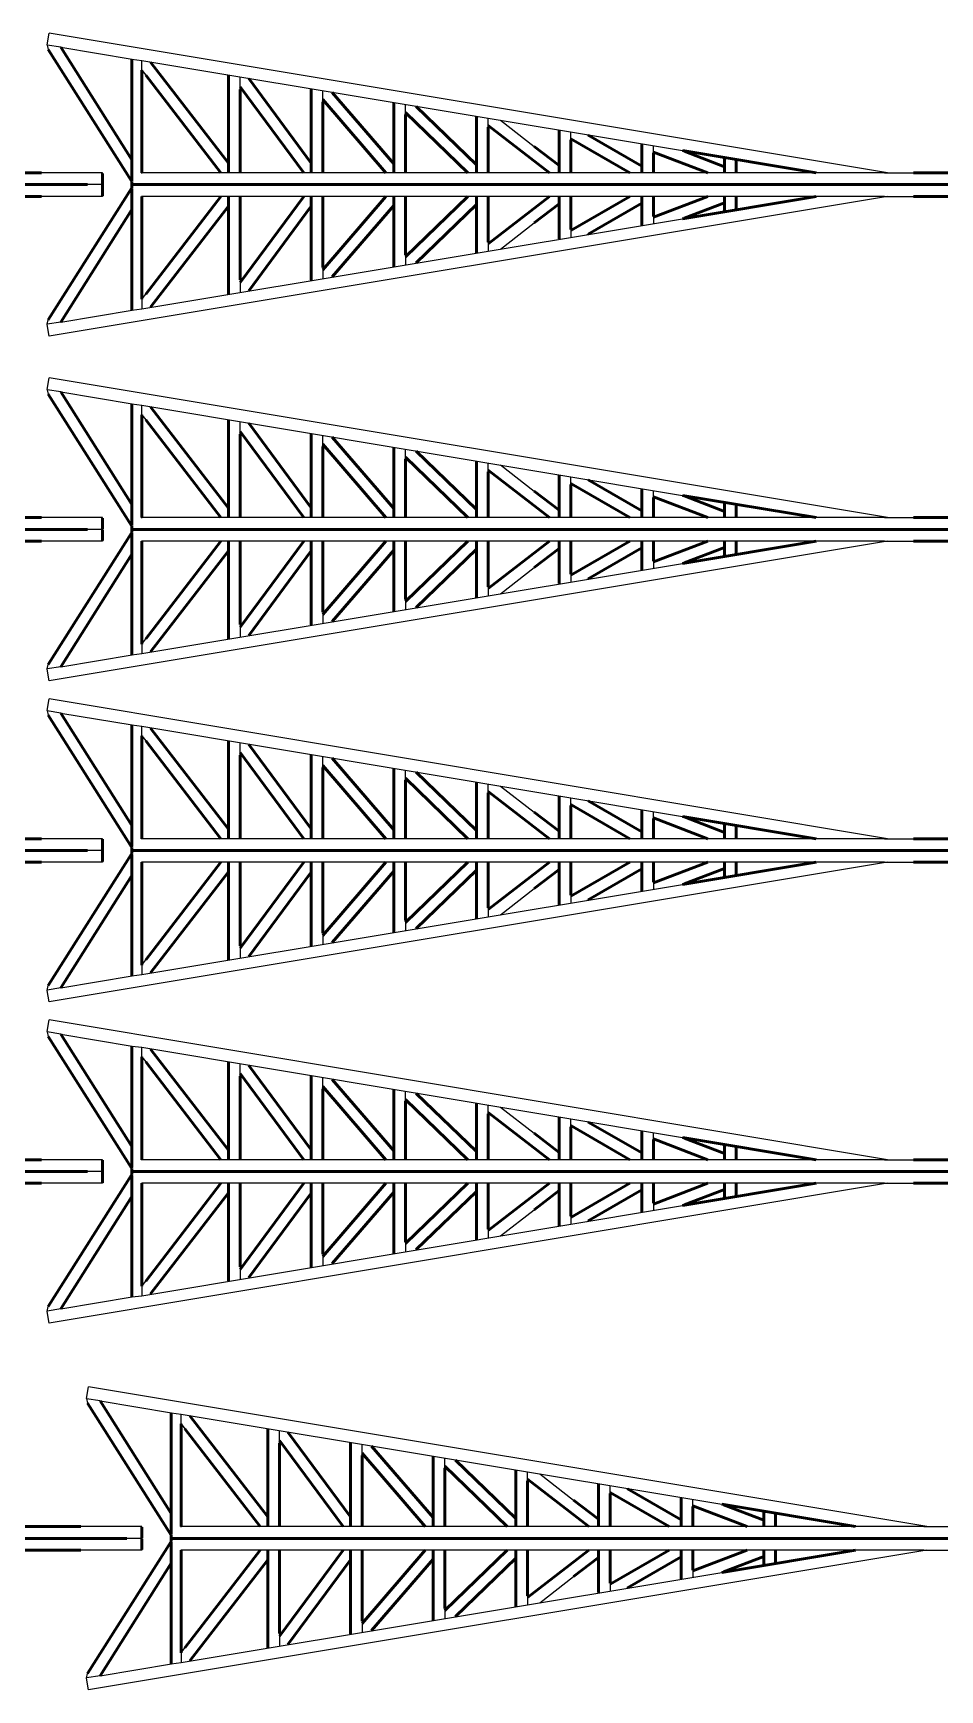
# Model space of a CAD drawing. Header units: centimetres. Extents: x 101 to 201, y 97 to 167.
# Drawn here: x 112.58 to 117.89, y 105.03 to 114.72 of the extents above; entities that cross this region are included whole.
import ezdxf

# ---------------------------------------------------------------- set-up
doc = ezdxf.new("R2010")
doc.units = ezdxf.units.CM
doc.layers.add('corte', color=1, linetype='Continuous')
doc.layers.add('grabado', color=5, linetype='Continuous')

msp = doc.modelspace()

# ---------------------------------------------------------------- linework, layer by layer
at = {"layer": 'corte'}
for p, q in [((112.6634, 114.6493), (112.6746, 114.7169)), ((117.5789, 113.8995), (112.6746, 114.7169)), ((112.6638, 114.6473), (112.6639, 114.6472)), ((112.6639, 114.6472), (112.6701, 114.6207)), ((112.9879, 113.8995), (112.6308, 113.8995)), ((112.9879, 113.831), (112.9, 113.831)), ((112.9879, 113.8967), (112.9879, 113.8995)), ((112.9879, 113.8338), (112.9879, 113.8282)), ((113.1598, 113.8489), (113.1598, 113.8541)), ((114.6453, 113.8995), (114.6339, 113.8995)), ((114.7591, 113.8995), (114.7563, 113.8995)), ((117.5619, 113.8995), (117.7312, 113.8995)), ((112.9879, 113.7624), (112.6308, 113.7624)), ((117.5789, 113.7624), (112.6746, 112.945)), ((112.9879, 113.7652), (112.9879, 113.7624)), ((113.1598, 113.813), (113.1598, 113.8078)), ((114.6453, 113.7624), (114.6339, 113.7624)), ((114.7591, 113.7624), (114.7563, 113.7624)), ((117.5619, 113.7624), (117.7312, 113.7624)), ((112.6639, 113.0147), (112.6701, 113.0412)), ((112.6746, 112.945), (112.6634, 113.0127)), ((112.6638, 113.0146), (112.6639, 113.0147)), ((112.6634, 112.634), (112.6746, 112.7016)), ((117.5789, 111.8842), (112.6746, 112.7016)), ((112.6638, 112.632), (112.6639, 112.6319)), ((112.6639, 112.6319), (112.6701, 112.6054)), ((112.9879, 111.8842), (112.6308, 111.8842)), ((112.9879, 111.8814), (112.9879, 111.8842)), ((114.6453, 111.8842), (114.6339, 111.8842)), ((114.7591, 111.8842), (114.7563, 111.8842)), ((117.5619, 111.8842), (117.7312, 111.8842)), ((112.9879, 111.8157), (112.9, 111.8157)), ((112.9879, 111.8185), (112.9879, 111.8129)), ((113.1598, 111.8336), (113.1598, 111.8388)), ((113.1598, 111.7977), (113.1598, 111.7925)), ((112.9879, 111.7471), (112.6308, 111.7471)), ((117.5789, 111.7471), (112.6746, 110.9297)), ((112.9879, 111.7499), (112.9879, 111.7471)), ((114.6453, 111.7471), (114.6339, 111.7471)), ((114.7591, 111.7471), (114.7563, 111.7471)), ((117.5619, 111.7471), (117.7312, 111.7471)), ((112.6639, 110.9994), (112.6701, 111.0259)), ((112.6746, 110.9297), (112.6634, 110.9974)), ((112.6638, 110.9993), (112.6639, 110.9994)), ((112.6634, 110.7569), (112.6746, 110.8245)), ((117.5789, 110.0072), (112.6746, 110.8245)), ((112.6634, 110.7569), (112.6701, 110.7284)), ((112.6638, 110.7549), (112.6639, 110.7549)), ((112.9879, 110.0072), (112.6308, 110.0072)), ((112.9879, 110.0044), (112.9879, 110.0072)), ((112.9879, 109.9414), (112.9879, 109.9358)), ((113.1598, 109.9565), (113.1598, 109.9618)), ((114.6453, 110.0072), (114.6339, 110.0072)), ((114.7591, 110.0072), (114.7563, 110.0072)), ((117.5619, 110.0072), (117.7312, 110.0072)), ((112.9879, 109.87), (112.6308, 109.87)), ((117.5789, 109.87), (112.6746, 109.0526)), ((112.9879, 109.9386), (112.9, 109.9386)), ((112.9879, 109.8728), (112.9879, 109.87)), ((113.1598, 109.9206), (113.1598, 109.9154)), ((114.6453, 109.87), (114.6339, 109.87)), ((114.7591, 109.87), (114.7563, 109.87)), ((117.5619, 109.87), (117.7312, 109.87)), ((112.6634, 109.1203), (112.6701, 109.1488)), ((112.6746, 109.0526), (112.6634, 109.1203)), ((112.6638, 109.1223), (112.6639, 109.1223)), ((112.6634, 108.8796), (112.6746, 108.9473)), ((112.6638, 108.8777), (112.6639, 108.8776)), ((112.6639, 108.8776), (112.6701, 108.8511)), ((117.5789, 108.1299), (112.6746, 108.9473)), ((112.9879, 108.1299), (112.6308, 108.1299)), ((112.9879, 108.1271), (112.9879, 108.1299)), ((114.6453, 108.1299), (114.6339, 108.1299)), ((114.7591, 108.1299), (114.7563, 108.1299)), ((117.5619, 108.1299), (117.7312, 108.1299)), ((112.9879, 108.0613), (112.9, 108.0613)), ((112.9879, 108.0641), (112.9879, 108.0585)), ((113.1598, 108.0793), (113.1598, 108.0845)), ((113.1598, 108.0434), (113.1598, 108.0382)), ((112.9879, 107.9928), (112.6308, 107.9928)), ((117.5789, 107.9928), (112.6746, 107.1754)), ((112.9879, 107.9956), (112.9879, 107.9928)), ((114.6453, 107.9928), (114.6339, 107.9928)), ((114.7591, 107.9928), (114.7563, 107.9928)), ((117.5619, 107.9928), (117.7312, 107.9928)), ((112.6634, 107.243), (112.6701, 107.2716)), ((112.6746, 107.1754), (112.6634, 107.243)), ((112.6638, 107.245), (112.6639, 107.2451)), ((112.8934, 106.7348), (112.9046, 106.8025)), ((117.8089, 105.9851), (112.9046, 106.8025)), ((112.8934, 106.7348), (112.9001, 106.7063)), ((112.8938, 106.7328), (112.8938, 106.7328)), ((113.2179, 105.9851), (112.8608, 105.9851)), ((113.2179, 105.9823), (113.2179, 105.9851)), ((114.8753, 105.9851), (114.8639, 105.9851)), ((114.9891, 105.9851), (114.9863, 105.9851)), ((117.7919, 105.9851), (117.9612, 105.9851)), ((113.2179, 105.9165), (113.13, 105.9165)), ((113.2179, 105.9193), (113.2179, 105.9137)), ((113.3898, 105.9345), (113.3898, 105.9397)), ((113.3898, 105.8986), (113.3898, 105.8933)), ((113.2179, 105.8479), (112.8608, 105.8479)), ((117.8089, 105.8479), (112.9046, 105.0306)), ((113.2179, 105.8507), (113.2179, 105.8479)), ((114.8753, 105.8479), (114.8639, 105.8479)), ((114.9891, 105.8479), (114.9863, 105.8479)), ((117.7919, 105.8479), (117.9612, 105.8479)), ((112.8934, 105.0982), (112.9001, 105.1267)), ((112.9046, 105.0306), (112.8934, 105.0982)), ((112.8938, 105.1002), (112.8938, 105.1002))]:
    msp.add_line(p, q, dxfattribs=at)
at = {"layer": 'corte', "lineweight": 50}
for p, q in [((112.6701, 114.6207), (113.1598, 113.8489)), ((107.7308, 113.831), (112.9, 113.831)), ((112.3022, 113.8995), (112.6308, 113.8995)), ((112.9879, 113.7652), (112.9879, 113.8967)), ((113.1598, 113.8489), (113.1598, 113.813)), ((113.1598, 113.831), (118.329, 113.831)), ((117.7312, 113.8995), (118.0598, 113.8995)), ((112.3022, 113.7624), (112.6308, 113.7624)), ((112.6701, 113.0412), (113.1598, 113.813)), ((117.7312, 113.7624), (118.0598, 113.7624)), ((112.6701, 112.6054), (113.1598, 111.8336)), ((112.3022, 111.8842), (112.6308, 111.8842)), ((112.9879, 111.8814), (112.9879, 111.8185)), ((117.7312, 111.8842), (118.0598, 111.8842)), ((107.7308, 111.8157), (112.9, 111.8157)), ((112.6701, 111.0259), (113.1598, 111.7977)), ((112.9879, 111.7499), (112.9879, 111.8129)), ((113.1598, 111.8336), (113.1598, 111.7977)), ((113.1598, 111.8157), (118.329, 111.8157)), ((112.3022, 111.7471), (112.6308, 111.7471)), ((117.7312, 111.7471), (118.0598, 111.7471)), ((112.6701, 110.7284), (113.1598, 109.9565)), ((112.3022, 110.0072), (112.6308, 110.0072)), ((112.9879, 109.8728), (112.9879, 110.0044)), ((113.1598, 109.9565), (113.1598, 109.9206)), ((117.7312, 110.0072), (118.0598, 110.0072)), ((107.7308, 109.9386), (112.9, 109.9386)), ((112.3022, 109.87), (112.6308, 109.87)), ((112.6701, 109.1488), (113.1598, 109.9206)), ((113.1598, 109.9386), (118.329, 109.9386)), ((117.7312, 109.87), (118.0598, 109.87)), ((112.6701, 108.8511), (113.1598, 108.0793)), ((112.3022, 108.1299), (112.6308, 108.1299)), ((112.9879, 107.9956), (112.9879, 108.1271)), ((117.7312, 108.1299), (118.0598, 108.1299)), ((107.7308, 108.0613), (112.9, 108.0613)), ((112.6701, 107.2716), (113.1598, 108.0434)), ((113.1598, 108.0793), (113.1598, 108.0434)), ((113.1598, 108.0613), (118.329, 108.0613)), ((112.3022, 107.9928), (112.6308, 107.9928)), ((117.7312, 107.9928), (118.0598, 107.9928)), ((112.9001, 106.7063), (113.3898, 105.9345)), ((112.5322, 105.9851), (112.8608, 105.9851)), ((113.2179, 105.9823), (113.2179, 105.9193)), ((107.9608, 105.9165), (113.13, 105.9165)), ((112.9001, 105.1267), (113.3898, 105.8986)), ((113.2179, 105.8507), (113.2179, 105.9137)), ((113.3898, 105.9345), (113.3898, 105.8986)), ((113.3898, 105.9165), (118.559, 105.9165)), ((112.5322, 105.8479), (112.8608, 105.8479))]:
    msp.add_line(p, q, dxfattribs=at)
at = {"layer": 'grabado'}
for p, q in [((112.7428, 114.6341), (112.6639, 114.6472)), ((112.7428, 114.6341), (113.1599, 114.5646)), ((113.1598, 114.5646), (113.217, 114.557)), ((113.217, 114.5013), (113.217, 114.557)), ((113.217, 114.557), (116.3801, 114.0298)), ((113.217, 114.5013), (113.2398, 114.4716)), ((113.2671, 114.5487), (113.2687, 114.5465)), ((113.7234, 114.4707), (113.7234, 114.4726)), ((113.792, 114.388), (113.792, 114.4612)), ((113.8406, 114.4531), (113.8422, 114.4509)), ((114.207, 114.3901), (114.207, 114.392)), ((114.2756, 114.3149), (114.2756, 114.3806)), ((114.3285, 114.3718), (114.3304, 114.3695)), ((114.6906, 114.3095), (114.6906, 114.3114)), ((114.7591, 114.2413), (114.7591, 114.3)), ((114.8188, 114.29), (114.8212, 114.2877)), ((115.1742, 114.2289), (115.1742, 114.2308)), ((115.2427, 114.1673), (115.2427, 114.2194)), ((115.3144, 114.2074), (115.5127, 114.0546)), ((115.6577, 114.1483), (115.6577, 114.1502)), ((115.7263, 114.0926), (115.7263, 114.1388)), ((115.8228, 114.1227), (115.8275, 114.12)), ((116.1413, 114.0677), (116.1413, 114.0696)), ((116.2099, 114.0171), (116.2099, 114.0582)), ((116.3801, 114.0298), (116.3889, 114.0265)), ((113.217, 113.8967), (113.217, 113.8995)), ((114.6339, 113.8995), (113.217, 113.8995)), ((117.5619, 113.8995), (114.6453, 113.8995)), ((113.217, 113.7652), (113.217, 113.7624)), ((114.6339, 113.7624), (113.217, 113.7624)), ((117.5619, 113.7624), (114.6453, 113.7624)), ((113.217, 113.1049), (116.3801, 113.6321)), ((116.2099, 113.6448), (116.2099, 113.6037)), ((116.3801, 113.6321), (116.3889, 113.6355)), ((115.3144, 113.4545), (115.5127, 113.6074)), ((115.7263, 113.5693), (115.7263, 113.5231)), ((115.8228, 113.5392), (115.8275, 113.5419)), ((116.1413, 113.5942), (116.1413, 113.5923)), ((115.1742, 113.433), (115.1742, 113.4311)), ((115.2427, 113.4947), (115.2427, 113.4426)), ((115.6577, 113.5136), (115.6577, 113.5117)), ((114.2756, 113.3471), (114.2756, 113.2814)), ((114.6906, 113.3524), (114.6906, 113.3505)), ((114.7591, 113.4206), (114.7591, 113.362)), ((114.8188, 113.3719), (114.8212, 113.3742)), ((113.792, 113.2739), (113.792, 113.2008)), ((114.207, 113.2718), (114.207, 113.2699)), ((114.3285, 113.2902), (114.3304, 113.2924)), ((113.217, 113.1606), (113.2398, 113.1903)), ((113.217, 113.1606), (113.217, 113.1049)), ((113.7234, 113.1912), (113.7234, 113.1893)), ((113.8406, 113.2089), (113.8422, 113.211)), ((112.7428, 113.0278), (113.1599, 113.0973)), ((113.1598, 113.0973), (113.217, 113.1049)), ((113.2671, 113.1133), (113.2687, 113.1155)), ((112.7428, 113.0278), (112.6639, 113.0147)), ((112.7428, 112.6188), (112.6639, 112.6319)), ((112.7428, 112.6188), (113.1599, 112.5493)), ((113.1598, 112.5493), (113.217, 112.5417)), ((113.217, 112.486), (113.217, 112.5417)), ((113.217, 112.5417), (116.3801, 112.0145)), ((113.217, 112.486), (113.2398, 112.4563)), ((113.2671, 112.5334), (113.2687, 112.5312)), ((113.7234, 112.4554), (113.7234, 112.4573)), ((113.792, 112.3727), (113.792, 112.4459)), ((113.8406, 112.4378), (113.8422, 112.4356)), ((114.207, 112.3748), (114.207, 112.3767)), ((114.2756, 112.2996), (114.2756, 112.3653)), ((114.3285, 112.3565), (114.3304, 112.3542)), ((114.6906, 112.2942), (114.6906, 112.2961)), ((114.7591, 112.226), (114.7591, 112.2847)), ((114.8188, 112.2747), (114.8212, 112.2724)), ((115.1742, 112.2136), (115.1742, 112.2155)), ((115.2427, 112.152), (115.2427, 112.2041)), ((115.3144, 112.1921), (115.5127, 112.0393)), ((115.6577, 112.133), (115.6577, 112.1349)), ((115.7263, 112.0773), (115.7263, 112.1235)), ((115.8228, 112.1074), (115.8275, 112.1047)), ((116.1413, 112.0524), (116.1413, 112.0543)), ((116.2099, 112.0018), (116.2099, 112.0429)), ((116.3801, 112.0145), (116.3889, 112.0112)), ((113.217, 111.8814), (113.217, 111.8842)), ((114.6339, 111.8842), (113.217, 111.8842)), ((117.5619, 111.8842), (114.6453, 111.8842)), ((113.217, 111.7499), (113.217, 111.7471)), ((114.6339, 111.7471), (113.217, 111.7471)), ((117.5619, 111.7471), (114.6453, 111.7471)), ((113.217, 111.0896), (116.3801, 111.6168)), ((115.3144, 111.4392), (115.5127, 111.5921)), ((116.2099, 111.6295), (116.2099, 111.5884)), ((116.3801, 111.6168), (116.3889, 111.6202)), ((115.6577, 111.4983), (115.6577, 111.4964)), ((115.7263, 111.554), (115.7263, 111.5078)), ((115.8228, 111.5239), (115.8275, 111.5266)), ((116.1413, 111.5789), (116.1413, 111.577)), ((114.7591, 111.4053), (114.7591, 111.3467)), ((115.1742, 111.4177), (115.1742, 111.4158)), ((115.2427, 111.4794), (115.2427, 111.4273)), ((114.2756, 111.3318), (114.2756, 111.2661)), ((114.6906, 111.3371), (114.6906, 111.3352)), ((114.8188, 111.3566), (114.8212, 111.3589)), ((113.792, 111.2586), (113.792, 111.1855)), ((114.207, 111.2565), (114.207, 111.2546)), ((114.3285, 111.2749), (114.3304, 111.2771)), ((113.217, 111.1453), (113.2398, 111.175)), ((113.217, 111.1453), (113.217, 111.0896)), ((113.7234, 111.1759), (113.7234, 111.174)), ((113.8406, 111.1936), (113.8422, 111.1957)), ((112.7428, 111.0125), (112.6639, 110.9994)), ((112.7428, 111.0125), (113.1599, 111.082)), ((113.1598, 111.082), (113.217, 111.0896)), ((113.2671, 111.098), (113.2687, 111.1002)), ((112.7428, 110.7418), (112.6639, 110.7549)), ((112.7428, 110.7418), (113.1599, 110.6722)), ((113.1598, 110.6723), (113.217, 110.6646)), ((113.217, 110.609), (113.217, 110.6646)), ((113.217, 110.6646), (116.3801, 110.1375)), ((113.2671, 110.6563), (113.2687, 110.6541)), ((113.217, 110.609), (113.2398, 110.5793)), ((113.7234, 110.5783), (113.7234, 110.5802)), ((113.792, 110.4956), (113.792, 110.5688)), ((113.8406, 110.5607), (113.8422, 110.5585)), ((114.207, 110.4977), (114.207, 110.4996)), ((114.2756, 110.4225), (114.2756, 110.4882)), ((114.3285, 110.4794), (114.3304, 110.4772)), ((114.6906, 110.4171), (114.6906, 110.419)), ((114.7591, 110.3489), (114.7591, 110.4076)), ((114.8188, 110.3977), (114.8212, 110.3954)), ((115.1742, 110.3365), (115.1742, 110.3384)), ((115.2427, 110.2749), (115.2427, 110.327)), ((115.3144, 110.3151), (115.5127, 110.1622)), ((115.6577, 110.2559), (115.6577, 110.2578)), ((115.7263, 110.2003), (115.7263, 110.2464)), ((115.8228, 110.2303), (115.8275, 110.2276)), ((116.1413, 110.1753), (116.1413, 110.1773)), ((116.2099, 110.1247), (116.2099, 110.1658)), ((116.3801, 110.1375), (116.3889, 110.1341)), ((113.217, 110.0044), (113.217, 110.0072)), ((114.6339, 110.0072), (113.217, 110.0072)), ((117.5619, 110.0072), (114.6453, 110.0072)), ((113.217, 109.8728), (113.217, 109.87)), ((114.6339, 109.87), (113.217, 109.87)), ((117.5619, 109.87), (114.6453, 109.87)), ((116.2099, 109.7524), (116.2099, 109.7114)), ((113.217, 109.2125), (116.3801, 109.7397)), ((115.3144, 109.5621), (115.5127, 109.715)), ((115.7263, 109.6769), (115.7263, 109.6308)), ((116.1413, 109.7018), (116.1413, 109.6999)), ((116.3801, 109.7397), (116.3889, 109.7431)), ((115.2427, 109.6023), (115.2427, 109.5502)), ((115.6577, 109.6212), (115.6577, 109.6193)), ((115.8228, 109.6469), (115.8275, 109.6495)), ((114.6906, 109.4601), (114.6906, 109.4581)), ((114.7591, 109.5282), (114.7591, 109.4696)), ((114.8188, 109.4795), (114.8212, 109.4818)), ((115.1742, 109.5407), (115.1742, 109.5387)), ((113.792, 109.3815), (113.792, 109.3084)), ((114.207, 109.3795), (114.207, 109.3776)), ((114.2756, 109.4547), (114.2756, 109.389)), ((114.3285, 109.3978), (114.3304, 109.4)), ((113.217, 109.2682), (113.2398, 109.2979)), ((113.217, 109.2682), (113.217, 109.2126)), ((113.7234, 109.2989), (113.7234, 109.297)), ((113.8406, 109.3165), (113.8422, 109.3187)), ((112.7428, 109.1354), (113.1599, 109.2049)), ((113.1598, 109.2049), (113.217, 109.2125)), ((113.2671, 109.2209), (113.2687, 109.2231)), ((112.7428, 109.1354), (112.6639, 109.1223)), ((112.7428, 108.8645), (112.6639, 108.8776)), ((112.7428, 108.8645), (113.1599, 108.795)), ((113.1598, 108.795), (113.217, 108.7874)), ((113.217, 108.7317), (113.217, 108.7874)), ((113.217, 108.7874), (116.3801, 108.2602)), ((113.2671, 108.779), (113.2687, 108.7768)), ((113.217, 108.7317), (113.2398, 108.702)), ((113.7234, 108.7011), (113.7234, 108.703)), ((113.792, 108.6184), (113.792, 108.6915)), ((113.8406, 108.6834), (113.8422, 108.6813)), ((114.207, 108.6205), (114.207, 108.6224)), ((114.2756, 108.5452), (114.2756, 108.6109)), ((114.3285, 108.6021), (114.3304, 108.5999)), ((114.6906, 108.5399), (114.6906, 108.5418)), ((114.7591, 108.4717), (114.7591, 108.5304)), ((114.8188, 108.5204), (114.8212, 108.5181)), ((115.1742, 108.4593), (115.1742, 108.4612)), ((115.2427, 108.3977), (115.2427, 108.4498)), ((115.3144, 108.4378), (115.5127, 108.2849)), ((115.6577, 108.3787), (115.6577, 108.3806)), ((115.7263, 108.323), (115.7263, 108.3692)), ((115.8228, 108.3531), (115.8275, 108.3504)), ((116.1413, 108.2981), (116.1413, 108.3)), ((116.2099, 108.2475), (116.2099, 108.2886)), ((116.3801, 108.2602), (116.3889, 108.2568)), ((113.217, 108.1271), (113.217, 108.1299)), ((114.6339, 108.1299), (113.217, 108.1299)), ((117.5619, 108.1299), (114.6453, 108.1299)), ((113.217, 107.9956), (113.217, 107.9928)), ((114.6339, 107.9928), (113.217, 107.9928)), ((117.5619, 107.9928), (114.6453, 107.9928)), ((113.217, 107.3353), (116.3801, 107.8625)), ((115.3144, 107.6849), (115.5127, 107.8377)), ((116.1413, 107.8246), (116.1413, 107.8227)), ((116.2099, 107.8752), (116.2099, 107.8341)), ((116.3801, 107.8625), (116.3889, 107.8658)), ((115.2427, 107.725), (115.2427, 107.6729)), ((115.6577, 107.744), (115.6577, 107.7421)), ((115.7263, 107.7997), (115.7263, 107.7535)), ((115.8228, 107.7696), (115.8275, 107.7723)), ((114.7591, 107.651), (114.7591, 107.5923)), ((115.1742, 107.6634), (115.1742, 107.6615)), ((114.2756, 107.5775), (114.2756, 107.5117)), ((114.3285, 107.5205), (114.3304, 107.5228)), ((114.6906, 107.5828), (114.6906, 107.5809)), ((114.8188, 107.6023), (114.8212, 107.6046)), ((113.792, 107.5043), (113.792, 107.4311)), ((113.8406, 107.4392), (113.8422, 107.4414)), ((114.207, 107.5022), (114.207, 107.5003)), ((112.7428, 107.2582), (113.1599, 107.3277)), ((113.1598, 107.3277), (113.217, 107.3353)), ((113.217, 107.391), (113.2398, 107.4207)), ((113.217, 107.391), (113.217, 107.3353)), ((113.2671, 107.3436), (113.2687, 107.3458)), ((113.7234, 107.4216), (113.7234, 107.4197)), ((112.7428, 107.2582), (112.6639, 107.2451)), ((112.9728, 106.7197), (112.8938, 106.7328)), ((112.9728, 106.7197), (113.3899, 106.6502)), ((113.3898, 106.6502), (113.447, 106.6426)), ((113.447, 106.6426), (116.6101, 106.1154)), ((113.447, 106.5869), (113.447, 106.6425)), ((113.447, 106.5869), (113.4698, 106.5572)), ((113.4971, 106.6342), (113.4987, 106.632)), ((113.9534, 106.5562), (113.9534, 106.5581)), ((114.022, 106.4736), (114.022, 106.5467)), ((114.0706, 106.5386), (114.0722, 106.5364)), ((114.437, 106.4756), (114.437, 106.4776)), ((114.5056, 106.4004), (114.5056, 106.4661)), ((114.5585, 106.4573), (114.5604, 106.4551)), ((114.9206, 106.3951), (114.9206, 106.397)), ((114.9891, 106.3269), (114.9891, 106.3855)), ((115.0488, 106.3756), (115.0512, 106.3733)), ((115.4042, 106.3145), (115.4042, 106.3164)), ((115.4727, 106.2528), (115.4727, 106.3049)), ((115.5444, 106.293), (115.7427, 106.1401)), ((115.8877, 106.2339), (115.8877, 106.2358)), ((115.9563, 106.1782), (115.9563, 106.2243)), ((116.0528, 106.2082), (116.0575, 106.2056)), ((116.3713, 106.1533), (116.3713, 106.1552)), ((116.4399, 106.1027), (116.4399, 106.1437)), ((116.6101, 106.1154), (116.6189, 106.112)), ((113.447, 105.9823), (113.447, 105.9851)), ((114.8639, 105.9851), (113.447, 105.9851)), ((117.7919, 105.9851), (114.8753, 105.9851)), ((113.447, 105.8507), (113.447, 105.8479)), ((114.8639, 105.8479), (113.447, 105.8479)), ((117.7919, 105.8479), (114.8753, 105.8479)), ((113.447, 105.1905), (116.6101, 105.7176)), ((115.5444, 105.54), (115.7427, 105.6929)), ((116.3713, 105.6798), (116.3713, 105.6778)), ((116.4399, 105.7304), (116.4399, 105.6893)), ((116.6101, 105.7176), (116.6189, 105.721)), ((115.8877, 105.5992), (115.8877, 105.5973)), ((115.9563, 105.6548), (115.9563, 105.6087)), ((116.0528, 105.6248), (116.0575, 105.6275)), ((114.9891, 105.5062), (114.9891, 105.4475)), ((115.4042, 105.5186), (115.4042, 105.5167)), ((115.4727, 105.5802), (115.4727, 105.5281)), ((114.5056, 105.4326), (114.5056, 105.3669)), ((114.9206, 105.438), (114.9206, 105.4361)), ((115.0488, 105.4574), (115.0512, 105.4597)), ((114.022, 105.3595), (114.022, 105.2863)), ((114.0706, 105.2944), (114.0722, 105.2966)), ((114.437, 105.3574), (114.437, 105.3555)), ((114.5585, 105.3757), (114.5604, 105.3779)), ((113.447, 105.2461), (113.4698, 105.2758)), ((113.447, 105.2461), (113.447, 105.1905)), ((113.4971, 105.1988), (113.4987, 105.201)), ((113.9534, 105.2768), (113.9534, 105.2749)), ((112.9728, 105.1133), (112.8938, 105.1002)), ((112.9728, 105.1133), (113.3899, 105.1829)), ((113.3898, 105.1828), (113.447, 105.1905))]:
    msp.add_line(p, q, dxfattribs=at)
at = {"layer": 'grabado', "lineweight": 50}
for p, q in [((112.7428, 114.6341), (113.1598, 113.9769)), ((113.1598, 113.8541), (113.1598, 114.5646)), ((113.217, 113.8995), (113.217, 114.5013)), ((113.2687, 114.5465), (113.7234, 113.9558)), ((113.2398, 114.4716), (113.6802, 113.8995)), ((113.7234, 114.4707), (113.7234, 113.8995)), ((113.792, 114.4035), (114.1644, 113.8995)), ((113.8422, 114.4509), (114.207, 113.9572)), ((113.792, 113.8995), (113.792, 114.388)), ((114.207, 114.3901), (114.207, 113.8995)), ((114.2756, 114.3281), (114.6453, 113.8995)), ((114.2756, 113.8995), (114.2756, 114.3149)), ((114.3304, 114.3695), (114.6906, 113.952)), ((114.6906, 114.3095), (114.6906, 113.8995)), ((114.7591, 114.2523), (115.1248, 113.8995)), ((114.7591, 113.8995), (114.7591, 114.2413)), ((114.8212, 114.2877), (115.1742, 113.9472)), ((115.1742, 114.2289), (115.1742, 113.8995)), ((115.2427, 114.1761), (115.6016, 113.8995)), ((115.2427, 113.8995), (115.2427, 114.1673)), ((115.6577, 114.1483), (115.6577, 113.8995)), ((115.8275, 114.12), (116.1413, 113.9391)), ((115.5127, 114.0546), (115.6577, 113.9428)), ((115.7263, 114.0992), (116.0726, 113.8995)), ((115.7263, 113.8995), (115.7263, 114.0926)), ((116.1413, 114.0677), (116.1413, 113.8995)), ((116.2099, 114.0215), (116.5288, 113.8995)), ((116.2099, 113.8995), (116.2099, 114.0171)), ((116.3801, 114.0298), (117.1618, 113.8995)), ((116.3889, 114.0265), (116.6249, 113.9362)), ((116.6249, 113.989), (116.6249, 113.8995)), ((116.6934, 113.8995), (116.6934, 113.9776)), ((113.1598, 113.8078), (113.1598, 113.0973)), ((113.217, 113.7624), (113.217, 113.1606)), ((113.2398, 113.1903), (113.6802, 113.7624)), ((113.7234, 113.7624), (113.7234, 113.1912)), ((113.792, 113.7624), (113.792, 113.2739)), ((113.792, 113.2585), (114.1644, 113.7624)), ((114.207, 113.7624), (114.207, 113.2718)), ((114.2756, 113.7624), (114.2756, 113.3471)), ((114.2756, 113.3338), (114.6453, 113.7624)), ((114.6906, 113.7624), (114.6906, 113.3524)), ((114.7591, 113.7624), (114.7591, 113.4206)), ((114.7591, 113.4096), (115.1248, 113.7624)), ((115.1742, 113.7624), (115.1742, 113.433)), ((115.2427, 113.7624), (115.2427, 113.4947)), ((115.2427, 113.4858), (115.6016, 113.7624)), ((115.5127, 113.6074), (115.6577, 113.7191)), ((115.6577, 113.7624), (115.6577, 113.5136)), ((115.7263, 113.5627), (116.0726, 113.7624)), ((115.7263, 113.7624), (115.7263, 113.5693)), ((115.8275, 113.5419), (116.1413, 113.7228)), ((116.1413, 113.7624), (116.1413, 113.5942)), ((116.2099, 113.7624), (116.2099, 113.6448)), ((116.2099, 113.6404), (116.5288, 113.7624)), ((116.3801, 113.6321), (117.1618, 113.7624)), ((116.3889, 113.6355), (116.6249, 113.7257)), ((116.6249, 113.7624), (116.6249, 113.6729)), ((116.6934, 113.7624), (116.6934, 113.6843)), ((112.7428, 113.0278), (113.1598, 113.685)), ((113.2687, 113.1155), (113.7234, 113.7062)), ((113.8422, 113.211), (114.207, 113.7047)), ((114.3304, 113.2924), (114.6906, 113.7099)), ((114.8212, 113.3742), (115.1742, 113.7148)), ((112.7428, 112.6188), (113.1598, 111.9616)), ((113.1598, 111.8388), (113.1598, 112.5493)), ((113.217, 111.8842), (113.217, 112.486)), ((113.2687, 112.5312), (113.7234, 111.9405)), ((113.2398, 112.4563), (113.6802, 111.8842)), ((113.7234, 112.4554), (113.7234, 111.8842)), ((113.792, 112.3882), (114.1644, 111.8842)), ((113.792, 111.8842), (113.792, 112.3727)), ((113.8422, 112.4356), (114.207, 111.9419)), ((114.207, 112.3748), (114.207, 111.8842)), ((114.2756, 112.3128), (114.6453, 111.8842)), ((114.2756, 111.8842), (114.2756, 112.2996)), ((114.3304, 112.3542), (114.6906, 111.9367)), ((114.6906, 112.2942), (114.6906, 111.8842)), ((114.8212, 112.2724), (115.1742, 111.9319)), ((114.7591, 112.237), (115.1248, 111.8842)), ((114.7591, 111.8842), (114.7591, 112.226)), ((115.1742, 112.2136), (115.1742, 111.8842)), ((115.2427, 112.1608), (115.6016, 111.8842)), ((115.2427, 111.8842), (115.2427, 112.152)), ((115.6577, 112.133), (115.6577, 111.8842)), ((115.7263, 112.0839), (116.0726, 111.8842)), ((115.7263, 111.8842), (115.7263, 112.0773)), ((115.8275, 112.1047), (116.1413, 111.9238)), ((115.5127, 112.0393), (115.6577, 111.9275)), ((116.1413, 112.0524), (116.1413, 111.8842)), ((116.2099, 112.0062), (116.5288, 111.8842)), ((116.2099, 111.8842), (116.2099, 112.0018)), ((116.3801, 112.0145), (117.1618, 111.8842)), ((116.3889, 112.0112), (116.6249, 111.9209)), ((116.6249, 111.9737), (116.6249, 111.8842)), ((116.6934, 111.8842), (116.6934, 111.9623)), ((113.1598, 111.7925), (113.1598, 111.082)), ((113.217, 111.7471), (113.217, 111.1453)), ((113.2398, 111.175), (113.6802, 111.7471)), ((113.2687, 111.1002), (113.7234, 111.6909)), ((113.7234, 111.7471), (113.7234, 111.1759)), ((113.792, 111.7471), (113.792, 111.2586)), ((113.792, 111.2432), (114.1644, 111.7471)), ((113.8422, 111.1957), (114.207, 111.6894)), ((114.207, 111.7471), (114.207, 111.2565)), ((114.2756, 111.7471), (114.2756, 111.3318)), ((114.2756, 111.3185), (114.6453, 111.7471)), ((114.3304, 111.2771), (114.6906, 111.6946)), ((114.6906, 111.7471), (114.6906, 111.3371)), ((114.7591, 111.7471), (114.7591, 111.4053)), ((114.7591, 111.3943), (115.1248, 111.7471)), ((114.8212, 111.3589), (115.1742, 111.6995)), ((115.1742, 111.7471), (115.1742, 111.4177)), ((115.2427, 111.7471), (115.2427, 111.4794)), ((115.2427, 111.4705), (115.6016, 111.7471)), ((115.5127, 111.5921), (115.6577, 111.7038)), ((115.6577, 111.7471), (115.6577, 111.4983)), ((115.7263, 111.5474), (116.0726, 111.7471)), ((115.7263, 111.7471), (115.7263, 111.554)), ((115.8275, 111.5266), (116.1413, 111.7075)), ((116.1413, 111.7471), (116.1413, 111.5789)), ((116.2099, 111.7471), (116.2099, 111.6295)), ((116.2099, 111.6251), (116.5288, 111.7471)), ((116.3801, 111.6168), (117.1618, 111.7471)), ((116.3889, 111.6202), (116.6249, 111.7104)), ((116.6249, 111.7471), (116.6249, 111.6576)), ((116.6934, 111.7471), (116.6934, 111.669)), ((112.7428, 111.0125), (113.1598, 111.6697)), ((112.7428, 110.7418), (113.1598, 110.0845)), ((113.1598, 109.9618), (113.1598, 110.6723)), ((113.2687, 110.6541), (113.7234, 110.0634)), ((113.217, 110.0072), (113.217, 110.609)), ((113.2398, 110.5793), (113.6802, 110.0072)), ((113.7234, 110.5783), (113.7234, 110.0072)), ((113.8422, 110.5585), (114.207, 110.0649)), ((113.792, 110.5111), (114.1644, 110.0072)), ((113.792, 110.0072), (113.792, 110.4956)), ((114.207, 110.4977), (114.207, 110.0072)), ((114.2756, 110.4357), (114.6453, 110.0072)), ((114.3304, 110.4772), (114.6906, 110.0597)), ((114.2756, 110.0072), (114.2756, 110.4225)), ((114.6906, 110.4171), (114.6906, 110.0072)), ((114.7591, 110.36), (115.1248, 110.0072)), ((114.7591, 110.0072), (114.7591, 110.3489)), ((114.8212, 110.3954), (115.1742, 110.0548)), ((115.1742, 110.3365), (115.1742, 110.0072)), ((115.2427, 110.2837), (115.6016, 110.0072)), ((115.2427, 110.0072), (115.2427, 110.2749)), ((115.6577, 110.2559), (115.6577, 110.0072)), ((115.5127, 110.1622), (115.6577, 110.0505)), ((115.7263, 110.2068), (116.0726, 110.0072)), ((115.7263, 110.0072), (115.7263, 110.2003)), ((115.8275, 110.2276), (116.1413, 110.0467)), ((116.1413, 110.1753), (116.1413, 110.0072)), ((116.3801, 110.1375), (117.1618, 110.0072)), ((116.3889, 110.1341), (116.6249, 110.0439)), ((116.2099, 110.1291), (116.5288, 110.0072)), ((116.2099, 110.0072), (116.2099, 110.1247)), ((116.6249, 110.0967), (116.6249, 110.0072)), ((116.6934, 110.0072), (116.6934, 110.0852)), ((113.1598, 109.9154), (113.1598, 109.2049)), ((113.217, 109.87), (113.217, 109.2682)), ((113.2398, 109.2979), (113.6802, 109.87)), ((113.7234, 109.87), (113.7234, 109.2989)), ((113.792, 109.87), (113.792, 109.3815)), ((113.792, 109.3661), (114.1644, 109.87)), ((114.207, 109.87), (114.207, 109.3795)), ((114.2756, 109.87), (114.2756, 109.4547)), ((114.2756, 109.4415), (114.6453, 109.87)), ((114.6906, 109.87), (114.6906, 109.4601)), ((114.7591, 109.87), (114.7591, 109.5282)), ((114.7591, 109.5172), (115.1248, 109.87)), ((115.1742, 109.87), (115.1742, 109.5407)), ((115.2427, 109.87), (115.2427, 109.6023)), ((115.2427, 109.5935), (115.6016, 109.87)), ((115.6577, 109.87), (115.6577, 109.6212)), ((115.7263, 109.6703), (116.0726, 109.87)), ((115.7263, 109.87), (115.7263, 109.6769)), ((116.1413, 109.87), (116.1413, 109.7018)), ((116.2099, 109.87), (116.2099, 109.7524)), ((116.2099, 109.7481), (116.5288, 109.87)), ((116.3801, 109.7397), (117.1618, 109.87)), ((116.6249, 109.87), (116.6249, 109.7805)), ((116.6934, 109.87), (116.6934, 109.792)), ((112.7428, 109.1354), (113.1598, 109.7927)), ((113.2687, 109.2231), (113.7234, 109.8138)), ((113.8422, 109.3187), (114.207, 109.8123)), ((114.3304, 109.4), (114.6906, 109.8175)), ((114.8212, 109.4818), (115.1742, 109.8224)), ((115.5127, 109.715), (115.6577, 109.8267)), ((115.8275, 109.6495), (116.1413, 109.8304)), ((116.3889, 109.7431), (116.6249, 109.8333)), ((112.7428, 108.8645), (113.1598, 108.2073)), ((113.1598, 108.0845), (113.1598, 108.795)), ((113.217, 108.1299), (113.217, 108.7317)), ((113.2398, 108.702), (113.6802, 108.1299)), ((113.2687, 108.7768), (113.7234, 108.1861)), ((113.7234, 108.7011), (113.7234, 108.1299)), ((113.8422, 108.6813), (114.207, 108.1876)), ((113.792, 108.6338), (114.1644, 108.1299)), ((113.792, 108.1299), (113.792, 108.6184)), ((114.207, 108.6205), (114.207, 108.1299)), ((114.3304, 108.5999), (114.6906, 108.1824)), ((114.2756, 108.5585), (114.6453, 108.1299)), ((114.2756, 108.1299), (114.2756, 108.5452)), ((114.6906, 108.5399), (114.6906, 108.1299)), ((114.8212, 108.5181), (115.1742, 108.1776)), ((114.7591, 108.4827), (115.1248, 108.1299)), ((114.7591, 108.1299), (114.7591, 108.4717)), ((115.1742, 108.4593), (115.1742, 108.1299)), ((115.2427, 108.4065), (115.6016, 108.1299)), ((115.2427, 108.1299), (115.2427, 108.3977)), ((115.6577, 108.3787), (115.6577, 108.1299)), ((115.7263, 108.3296), (116.0726, 108.1299)), ((115.7263, 108.1299), (115.7263, 108.323)), ((115.8275, 108.3504), (116.1413, 108.1695)), ((116.1413, 108.2981), (116.1413, 108.1299)), ((115.5127, 108.2849), (115.6577, 108.1732)), ((116.2099, 108.2519), (116.5288, 108.1299)), ((116.2099, 108.1299), (116.2099, 108.2475)), ((116.3801, 108.2602), (117.1618, 108.1299)), ((116.3889, 108.2568), (116.6249, 108.1666)), ((116.6249, 108.2194), (116.6249, 108.1299)), ((116.6934, 108.1299), (116.6934, 108.208)), ((113.1598, 108.0382), (113.1598, 107.3277)), ((112.7428, 107.2582), (113.1598, 107.9154)), ((113.217, 107.9928), (113.217, 107.391)), ((113.2398, 107.4207), (113.6802, 107.9928)), ((113.2687, 107.3458), (113.7234, 107.9366)), ((113.7234, 107.9928), (113.7234, 107.4216)), ((113.792, 107.9928), (113.792, 107.5043)), ((113.792, 107.4888), (114.1644, 107.9928)), ((113.8422, 107.4414), (114.207, 107.9351)), ((114.207, 107.9928), (114.207, 107.5022)), ((114.2756, 107.9928), (114.2756, 107.5775)), ((114.2756, 107.5642), (114.6453, 107.9928)), ((114.3304, 107.5228), (114.6906, 107.9403)), ((114.6906, 107.9928), (114.6906, 107.5828)), ((114.7591, 107.9928), (114.7591, 107.651)), ((114.7591, 107.64), (115.1248, 107.9928)), ((114.8212, 107.6046), (115.1742, 107.9451)), ((115.1742, 107.9928), (115.1742, 107.6634)), ((115.2427, 107.9928), (115.2427, 107.725)), ((115.2427, 107.7162), (115.6016, 107.9928)), ((115.5127, 107.8377), (115.6577, 107.9495)), ((115.6577, 107.9928), (115.6577, 107.744)), ((115.7263, 107.7931), (116.0726, 107.9928)), ((115.7263, 107.9928), (115.7263, 107.7997)), ((115.8275, 107.7723), (116.1413, 107.9532)), ((116.1413, 107.9928), (116.1413, 107.8246)), ((116.2099, 107.9928), (116.2099, 107.8752)), ((116.2099, 107.8708), (116.5288, 107.9928)), ((116.3801, 107.8625), (117.1618, 107.9928)), ((116.3889, 107.8658), (116.6249, 107.9561)), ((116.6249, 107.9928), (116.6249, 107.9033)), ((116.6934, 107.9928), (116.6934, 107.9147)), ((112.9728, 106.7197), (113.3898, 106.0624)), ((113.3898, 105.9397), (113.3898, 106.6502)), ((113.447, 105.9851), (113.447, 106.5869)), ((113.4698, 106.5572), (113.9102, 105.9851)), ((113.4987, 106.632), (113.9534, 106.0413)), ((113.9534, 106.5562), (113.9534, 105.9851)), ((114.022, 106.489), (114.3944, 105.9851)), ((114.022, 105.9851), (114.022, 106.4736)), ((114.0722, 106.5364), (114.437, 106.0428)), ((114.437, 106.4756), (114.437, 105.9851)), ((114.5604, 106.4551), (114.9206, 106.0376)), ((114.5056, 106.4136), (114.8753, 105.9851)), ((114.5056, 105.9851), (114.5056, 106.4004)), ((114.9206, 106.3951), (114.9206, 105.9851)), ((115.0512, 106.3733), (115.4042, 106.0327)), ((114.9891, 106.3379), (115.3548, 105.9851)), ((114.9891, 105.9851), (114.9891, 106.3269)), ((115.4042, 106.3145), (115.4042, 105.9851)), ((115.4727, 106.2616), (115.8315, 105.9851)), ((115.4727, 105.9851), (115.4727, 106.2528)), ((115.8877, 106.2339), (115.8877, 105.9851)), ((115.9563, 106.1848), (116.3026, 105.9851)), ((115.9563, 105.9851), (115.9563, 106.1782)), ((116.0575, 106.2056), (116.3713, 106.0247)), ((115.7427, 106.1401), (115.8877, 106.0284)), ((116.3713, 106.1533), (116.3713, 105.9851)), ((116.4399, 106.107), (116.7588, 105.9851)), ((116.4399, 105.9851), (116.4399, 106.1027)), ((116.6101, 106.1154), (117.3918, 105.9851)), ((116.6189, 106.112), (116.8548, 106.0218)), ((116.8548, 106.0746), (116.8548, 105.9851)), ((116.9234, 105.9851), (116.9234, 106.0631)), ((113.3898, 105.8933), (113.3898, 105.1828)), ((113.447, 105.8479), (113.447, 105.2461)), ((113.4698, 105.2758), (113.9102, 105.8479)), ((113.4987, 105.201), (113.9534, 105.7917)), ((113.9534, 105.8479), (113.9534, 105.2768)), ((114.022, 105.8479), (114.022, 105.3595)), ((114.022, 105.344), (114.3944, 105.8479)), ((114.0722, 105.2966), (114.437, 105.7902)), ((114.437, 105.8479), (114.437, 105.3574)), ((114.5056, 105.8479), (114.5056, 105.4326)), ((114.5056, 105.4194), (114.8753, 105.8479)), ((114.5604, 105.3779), (114.9206, 105.7955)), ((114.9206, 105.8479), (114.9206, 105.438)), ((114.9891, 105.8479), (114.9891, 105.5062)), ((114.9891, 105.4951), (115.3548, 105.8479)), ((115.0512, 105.4597), (115.4042, 105.8003)), ((115.4042, 105.8479), (115.4042, 105.5186)), ((115.4727, 105.8479), (115.4727, 105.5802)), ((115.4727, 105.5714), (115.8315, 105.8479)), ((115.7427, 105.6929), (115.8877, 105.8047)), ((115.8877, 105.8479), (115.8877, 105.5992)), ((115.9563, 105.6483), (116.3026, 105.8479)), ((115.9563, 105.8479), (115.9563, 105.6548)), ((116.0575, 105.6275), (116.3713, 105.8084)), ((116.3713, 105.8479), (116.3713, 105.6798)), ((116.4399, 105.8479), (116.4399, 105.7304)), ((116.4399, 105.726), (116.7588, 105.8479)), ((116.6101, 105.7176), (117.3918, 105.8479)), ((116.6189, 105.721), (116.8548, 105.8112)), ((116.8548, 105.8479), (116.8548, 105.7584)), ((116.9234, 105.8479), (116.9234, 105.7699)), ((112.9728, 105.1133), (113.3898, 105.7706))]:
    msp.add_line(p, q, dxfattribs=at)

doc.saveas('drawing.dxf')
